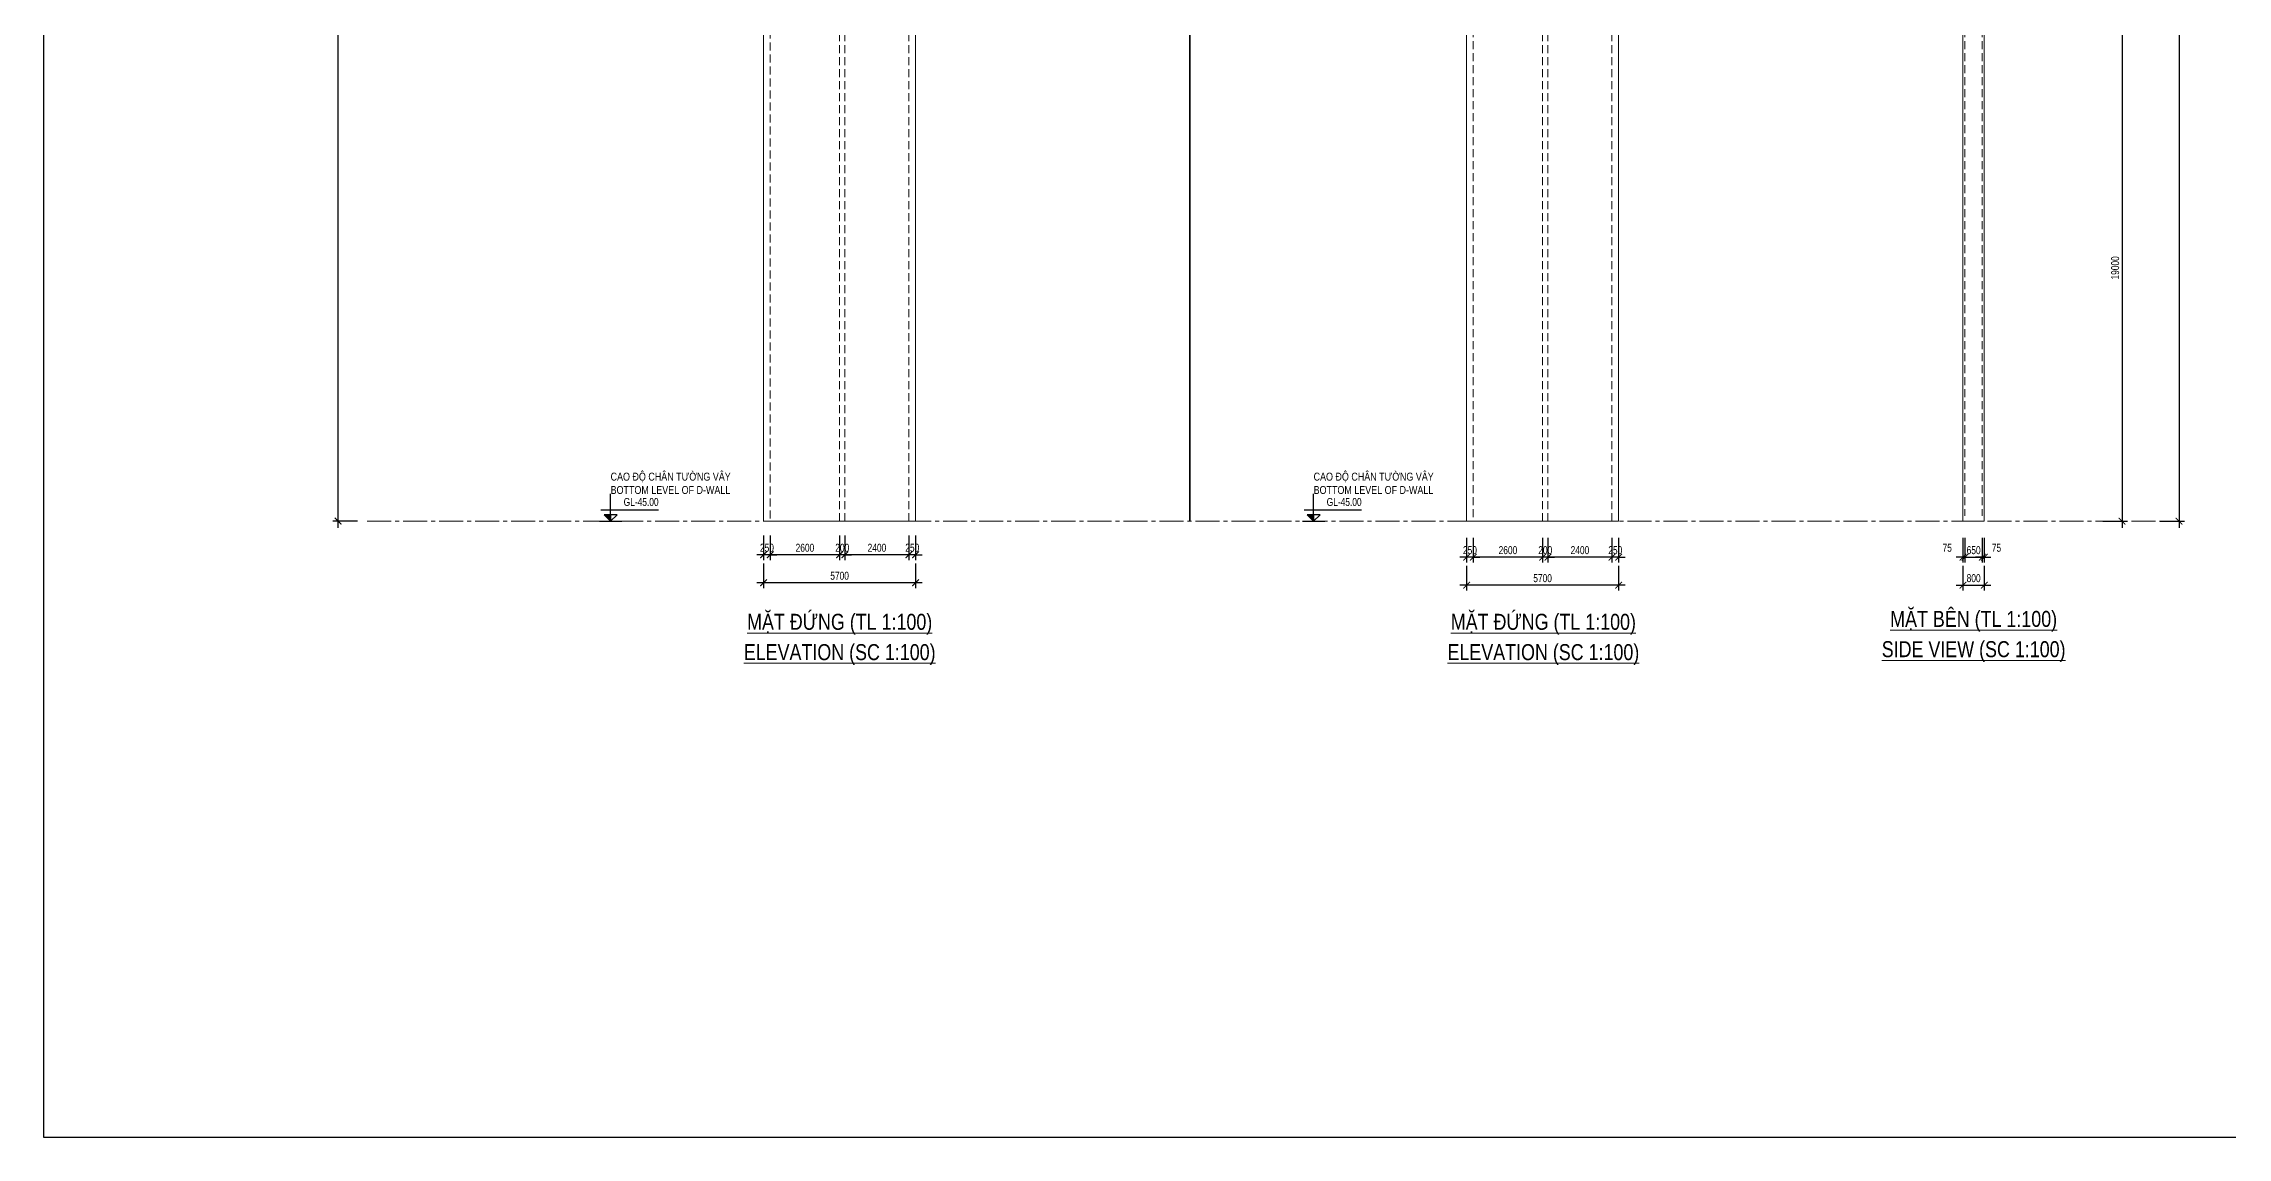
# Model space of a CAD drawing. Header units: millimetres. Extents: x 2746337 to 7547699, y -363432 to 15720.
# Drawn here: x 3576955 to 3658838, y -68024 to -26997 of the extents above; entities that cross this region are included whole.
import ezdxf
from ezdxf.enums import TextEntityAlignment as Align

# ---------------------------------------------------------------- set-up
doc = ezdxf.new("R2010")
doc.units = ezdxf.units.MM
doc.header["$LTSCALE"] = 1200
doc.header["$PDMODE"] = 3
doc.linetypes.add('CENTER2', pattern=[1.125, 0.75, -0.125, 0.125, -0.125])
doc.linetypes.add('HIDDEN', pattern=[0.375, 0.25, -0.125])
for name, color, linetype, lineweight in [('BOUND', 3, 'Continuous', 20), ('C1CO', 4, 'Continuous', 35), ('ENOTE', 2, 'Continuous', 15), ('Grid line', 160, 'CENTER2', 5), ('HIDE', 8, 'HIDDEN', 13), ('K-THUOC', 1, 'Continuous', 18), ('TEXTVN', 2, 'Continuous', 20)]:
    doc.layers.add(name, color=color, linetype=linetype, lineweight=lineweight)
for name, color, linetype in [('CDC.02.DIM', 1, 'Continuous'), ('CDC.06.TEXT', 2, 'Continuous'), ('CDC.10.HATCH', 251, 'Continuous')]:
    doc.layers.add(name, color=color, linetype=linetype)
doc.styles.add('DB_Arial', font='arial.ttf', dxfattribs={"width": 0.8})
doc.styles.add('SMTEXT', font='arial.ttf', dxfattribs={"width": 0.75})
doc.dimstyles.new('BSV1-100', dxfattribs={"dimtxt": 300, "dimasz": 250, "dimexe": 200, "dimexo": 0, "dimgap": 108, "dimtad": 1, "dimdec": 0, "dimdsep": 46, "dimtxsty": 'SMTEXT', "dimblk": 'ARCHTICK', "dimcen": 100, "dimdle": 250, "dimclrd": 256, "dimclre": 256, "dimclrt": 1, "dimadec": 0, "dimazin": 0, "dimtfac": 1, "dimtdec": 0, "dimtix": 1, "dimtmove": 2, "dimatfit": 3, "dimfxl": 720, "dimfxlon": 1, "dimtolj": 1, "dimtzin": 0, "dimarcsym": 0})

# ---------------------------------------------------------------- blocks, each defined once
blk = doc.blocks.new('_ArchTick')
at = {"color": 0, "linetype": 'ByBlock', "const_width": 0.15}
blk.add_lwpolyline([(-0.5, -0.5), (0.5, 0.5)], dxfattribs=at)
blk = doc.blocks.new('*D2480')
at = {"layer": 'Defpoints', "color": 0, "transparency": 16777216}
for p in [(3648925, -45810), (3649725, -45810), (3649725, -47310)]:
    blk.add_point(p, dxfattribs=at)
at = {"layer": 'K-THUOC', "lineweight": -2, "transparency": 16777216}
for p, q in [((3648925, -46590), (3648925, -47510)), ((3649725, -46590), (3649725, -47510)), ((3648675, -47310), (3649975, -47310))]:
    blk.add_line(p, q, dxfattribs=at)
at = {"layer": 'K-THUOC', "lineweight": -2, "transparency": 16777216, "xscale": 250, "yscale": 250, "zscale": 250, "rotation": 180}
blk.add_blockref('_ArchTick', (3648925, -47310), dxfattribs=at)
at = {"layer": 'K-THUOC', "lineweight": -2, "transparency": 16777216, "xscale": 250, "yscale": 250, "zscale": 250}
blk.add_blockref('_ArchTick', (3649725, -47310), dxfattribs=at)
at = {"layer": 'K-THUOC', "color": 1, "transparency": 16777216, "insert": (3649325, -47049), "char_height": 300, "attachment_point": 5, "style": 'SMTEXT'}
blk.add_mtext('\\A1;800', dxfattribs=at)
blk = doc.blocks.new('*D2481')
at = {"layer": 'Defpoints', "color": 0, "transparency": 16777216}
for p in [(3648925, -45510), (3649000, -45510), (3649000, -46260)]:
    blk.add_point(p, dxfattribs=at)
at = {"layer": 'K-THUOC', "lineweight": -2, "transparency": 16777216}
for p, q in [((3648925, -45540), (3648925, -46460)), ((3649000, -45540), (3649000, -46460)), ((3648925, -46260), (3648675, -46260)), ((3648925, -46260), (3649000, -46260)), ((3649000, -46260), (3649250, -46260))]:
    blk.add_line(p, q, dxfattribs=at)
at = {"layer": 'K-THUOC', "lineweight": -2, "transparency": 16777216, "xscale": 250, "yscale": 250, "zscale": 250}
blk.add_blockref('_ArchTick', (3648925, -46260), dxfattribs=at)
at = {"layer": 'K-THUOC', "lineweight": -2, "transparency": 16777216, "xscale": 250, "yscale": 250, "zscale": 250, "rotation": 180}
blk.add_blockref('_ArchTick', (3649000, -46260), dxfattribs=at)
at = {"layer": 'K-THUOC', "color": 1, "transparency": 16777216, "insert": (3648334, -45910), "char_height": 300, "attachment_point": 5, "style": 'SMTEXT'}
blk.add_mtext('\\A1;75', dxfattribs=at)
blk = doc.blocks.new('*D2482')
at = {"layer": 'Defpoints', "color": 0, "transparency": 16777216}
for p in [(3649000, -45510), (3649650, -45510), (3649650, -46260)]:
    blk.add_point(p, dxfattribs=at)
at = {"layer": 'K-THUOC', "lineweight": -2, "transparency": 16777216}
for p, q in [((3649000, -45540), (3649000, -46460)), ((3649650, -45540), (3649650, -46460)), ((3649000, -46260), (3648750, -46260)), ((3649000, -46260), (3649650, -46260)), ((3649650, -46260), (3649900, -46260))]:
    blk.add_line(p, q, dxfattribs=at)
at = {"layer": 'K-THUOC', "lineweight": -2, "transparency": 16777216, "xscale": 250, "yscale": 250, "zscale": 250}
blk.add_blockref('_ArchTick', (3649000, -46260), dxfattribs=at)
at = {"layer": 'K-THUOC', "lineweight": -2, "transparency": 16777216, "xscale": 250, "yscale": 250, "zscale": 250, "rotation": 180}
blk.add_blockref('_ArchTick', (3649650, -46260), dxfattribs=at)
at = {"layer": 'K-THUOC', "color": 1, "transparency": 16777216, "insert": (3649325, -45999), "char_height": 300, "attachment_point": 5, "style": 'SMTEXT'}
blk.add_mtext('\\A1;650', dxfattribs=at)
blk = doc.blocks.new('*D2483')
at = {"layer": 'Defpoints', "color": 0, "transparency": 16777216}
for p in [(3649650, -45510), (3649725, -45510), (3649725, -46260)]:
    blk.add_point(p, dxfattribs=at)
at = {"layer": 'K-THUOC', "lineweight": -2, "transparency": 16777216}
for p, q in [((3649650, -45540), (3649650, -46460)), ((3649725, -45540), (3649725, -46460)), ((3649650, -46260), (3649400, -46260)), ((3649650, -46260), (3649725, -46260)), ((3649725, -46260), (3649975, -46260))]:
    blk.add_line(p, q, dxfattribs=at)
at = {"layer": 'K-THUOC', "lineweight": -2, "transparency": 16777216, "xscale": 250, "yscale": 250, "zscale": 250}
blk.add_blockref('_ArchTick', (3649650, -46260), dxfattribs=at)
at = {"layer": 'K-THUOC', "lineweight": -2, "transparency": 16777216, "xscale": 250, "yscale": 250, "zscale": 250, "rotation": 180}
blk.add_blockref('_ArchTick', (3649725, -46260), dxfattribs=at)
at = {"layer": 'K-THUOC', "color": 1, "transparency": 16777216, "insert": (3650181, -45910), "char_height": 300, "attachment_point": 5, "style": 'SMTEXT'}
blk.add_mtext('\\A1;75', dxfattribs=at)
blk = doc.blocks.new('*D2484')
at = {"layer": 'Defpoints', "color": 0, "transparency": 16777216}
for p in [(3587997, 90), (3589520, 90), (3589799, -44910)]:
    blk.add_point(p, dxfattribs=at)
at = {"layer": 'K-THUOC', "lineweight": -2, "transparency": 16777216}
for p, q in [((3588717, 90), (3587797, 90)), ((3587997, -45160), (3587997, 340)), ((3588717, -44910), (3587797, -44910))]:
    blk.add_line(p, q, dxfattribs=at)
at = {"layer": 'K-THUOC', "lineweight": -2, "transparency": 16777216, "xscale": 250, "yscale": 250, "zscale": 250}
for p, rotation in [((3587997, 90), 90), ((3587997, -44910), 270)]:
    blk.add_blockref('_ArchTick', p, dxfattribs=dict(at, rotation=rotation))
at = {"layer": 'K-THUOC', "color": 1, "transparency": 16777216, "insert": (3587736, -22410), "char_height": 300, "attachment_point": 5, "rotation": 90, "style": 'SMTEXT'}
blk.add_mtext('\\A1;45000', dxfattribs=at)
blk = doc.blocks.new('tag_cd')
at = {"layer": 'CDC.10.HATCH'}
blk.add_hatch(color=256, dxfattribs=at).paths.add_polyline_path([(180, 240), (420, 0), (420, 240)])
at = {"layer": 'CDC.02.DIM'}
for points in [[(420, 240), (420, 0), (660, 240), (180, 240), (420, 0), (420, 1020)], [(0, 0), (840, 0)], [(60, 420), (2220, 420)]]:
    blk.add_lwpolyline(points, dxfattribs=at)
at = {"layer": 'CDC.06.TEXT', "ltscale": 0.5, "style": 'SMTEXT', "width": 0.75}
blk.add_attdef('CD', text='', height=300, dxfattribs=at).set_placement((2220, 570), align=Align.RIGHT)
blk = doc.blocks.new('*D2525')
at = {"layer": 'Defpoints', "color": 0, "transparency": 16777216}
for p in [(3644029, -25910), (3645750, -44910), (3654893, -44910)]:
    blk.add_point(p, dxfattribs=at)
at = {"layer": 'K-THUOC', "lineweight": -2, "transparency": 16777216}
for p, q in [((3654173, -25910), (3655093, -25910)), ((3654893, -25660), (3654893, -45160)), ((3654173, -44910), (3655093, -44910))]:
    blk.add_line(p, q, dxfattribs=at)
at = {"layer": 'K-THUOC', "lineweight": -2, "transparency": 16777216, "xscale": 250, "yscale": 250, "zscale": 250}
for p, rotation in [((3654893, -25910), 90), ((3654893, -44910), 270)]:
    blk.add_blockref('_ArchTick', p, dxfattribs=dict(at, rotation=rotation))
at = {"layer": 'K-THUOC', "color": 1, "transparency": 16777216, "insert": (3654632, -35410), "char_height": 300, "attachment_point": 5, "rotation": 90, "style": 'SMTEXT'}
blk.add_mtext('\\A1;19000', dxfattribs=at)
blk = doc.blocks.new('*D2527')
at = {"layer": 'Defpoints', "color": 0, "transparency": 16777216}
for p in [(3648925, 90), (3648925, -44910), (3657026, -44910)]:
    blk.add_point(p, dxfattribs=at)
at = {"layer": 'K-THUOC', "lineweight": -2, "transparency": 16777216}
for p, q in [((3656306, 90), (3657226, 90)), ((3657026, 340), (3657026, -45160)), ((3656306, -44910), (3657226, -44910))]:
    blk.add_line(p, q, dxfattribs=at)
at = {"layer": 'K-THUOC', "lineweight": -2, "transparency": 16777216, "xscale": 250, "yscale": 250, "zscale": 250}
for p, rotation in [((3657026, 90), 90), ((3657026, -44910), 270)]:
    blk.add_blockref('_ArchTick', p, dxfattribs=dict(at, rotation=rotation))
at = {"layer": 'K-THUOC', "color": 1, "transparency": 16777216, "insert": (3656765, -22410), "char_height": 300, "attachment_point": 5, "rotation": 90, "style": 'SMTEXT'}
blk.add_mtext('\\A1;45000', dxfattribs=at)
blk = doc.blocks.new('*D2531')
at = {"layer": 'Defpoints', "color": 0, "transparency": 16777216}
for p in [(3630312, -44910), (3636012, -44910), (3630312, -47310)]:
    blk.add_point(p, dxfattribs=at)
at = {"layer": 'K-THUOC', "lineweight": -2, "transparency": 16777216}
for p, q in [((3630312, -46590), (3630312, -47510)), ((3636012, -46590), (3636012, -47510)), ((3636262, -47310), (3630062, -47310))]:
    blk.add_line(p, q, dxfattribs=at)
at = {"layer": 'K-THUOC', "lineweight": -2, "transparency": 16777216, "xscale": 250, "yscale": 250, "zscale": 250, "rotation": 180}
blk.add_blockref('_ArchTick', (3630312, -47310), dxfattribs=at)
at = {"layer": 'K-THUOC', "lineweight": -2, "transparency": 16777216, "xscale": 250, "yscale": 250, "zscale": 250}
blk.add_blockref('_ArchTick', (3636012, -47310), dxfattribs=at)
at = {"layer": 'K-THUOC', "color": 1, "transparency": 16777216, "insert": (3633162, -47049), "char_height": 300, "attachment_point": 5, "style": 'SMTEXT'}
blk.add_mtext('\\A1;5700', dxfattribs=at)
blk = doc.blocks.new('*D2532')
at = {"layer": 'Defpoints', "color": 0, "transparency": 16777216}
for p in [(3635762, -45510), (3636012, -45510), (3635762, -46260)]:
    blk.add_point(p, dxfattribs=at)
at = {"layer": 'K-THUOC', "lineweight": -2, "transparency": 16777216}
for p, q in [((3635762, -45540), (3635762, -46460)), ((3636012, -45540), (3636012, -46460)), ((3635762, -46260), (3635512, -46260)), ((3636012, -46260), (3635762, -46260)), ((3636012, -46260), (3636262, -46260))]:
    blk.add_line(p, q, dxfattribs=at)
at = {"layer": 'K-THUOC', "lineweight": -2, "transparency": 16777216, "xscale": 250, "yscale": 250, "zscale": 250}
blk.add_blockref('_ArchTick', (3635762, -46260), dxfattribs=at)
at = {"layer": 'K-THUOC', "lineweight": -2, "transparency": 16777216, "xscale": 250, "yscale": 250, "zscale": 250, "rotation": 180}
blk.add_blockref('_ArchTick', (3636012, -46260), dxfattribs=at)
at = {"layer": 'K-THUOC', "color": 1, "transparency": 16777216, "insert": (3635887, -45999), "char_height": 300, "attachment_point": 5, "style": 'SMTEXT'}
blk.add_mtext('\\A1;250', dxfattribs=at)
blk = doc.blocks.new('*D2533')
at = {"layer": 'Defpoints', "color": 0, "transparency": 16777216}
for p in [(3633362, -45747), (3635762, -45510), (3633362, -46260)]:
    blk.add_point(p, dxfattribs=at)
at = {"layer": 'K-THUOC', "lineweight": -2, "transparency": 16777216}
for p, q in [((3633362, -45747), (3633362, -46460)), ((3635762, -45540), (3635762, -46460)), ((3636012, -46260), (3633112, -46260))]:
    blk.add_line(p, q, dxfattribs=at)
at = {"layer": 'K-THUOC', "lineweight": -2, "transparency": 16777216, "xscale": 250, "yscale": 250, "zscale": 250, "rotation": 180}
blk.add_blockref('_ArchTick', (3633362, -46260), dxfattribs=at)
at = {"layer": 'K-THUOC', "lineweight": -2, "transparency": 16777216, "xscale": 250, "yscale": 250, "zscale": 250}
blk.add_blockref('_ArchTick', (3635762, -46260), dxfattribs=at)
at = {"layer": 'K-THUOC', "color": 1, "transparency": 16777216, "insert": (3634562, -45999), "char_height": 300, "attachment_point": 5, "style": 'SMTEXT'}
blk.add_mtext('\\A1;2400', dxfattribs=at)
blk = doc.blocks.new('*D2534')
at = {"layer": 'Defpoints', "color": 0, "transparency": 16777216}
for p in [(3633162, -45510), (3633362, -45510), (3633162, -46260)]:
    blk.add_point(p, dxfattribs=at)
at = {"layer": 'K-THUOC', "lineweight": -2, "transparency": 16777216}
for p, q in [((3633162, -45540), (3633162, -46460)), ((3633362, -45540), (3633362, -46460)), ((3633162, -46260), (3632912, -46260)), ((3633362, -46260), (3633162, -46260)), ((3633362, -46260), (3633612, -46260))]:
    blk.add_line(p, q, dxfattribs=at)
at = {"layer": 'K-THUOC', "lineweight": -2, "transparency": 16777216, "xscale": 250, "yscale": 250, "zscale": 250}
blk.add_blockref('_ArchTick', (3633162, -46260), dxfattribs=at)
at = {"layer": 'K-THUOC', "lineweight": -2, "transparency": 16777216, "xscale": 250, "yscale": 250, "zscale": 250, "rotation": 180}
blk.add_blockref('_ArchTick', (3633362, -46260), dxfattribs=at)
at = {"layer": 'K-THUOC', "color": 1, "transparency": 16777216, "insert": (3633262, -45999), "char_height": 300, "attachment_point": 5, "style": 'SMTEXT'}
blk.add_mtext('\\A1;200', dxfattribs=at)
blk = doc.blocks.new('*D2535')
at = {"layer": 'Defpoints', "color": 0, "transparency": 16777216}
for p in [(3630562, -45510), (3633162, -45510), (3630562, -46260)]:
    blk.add_point(p, dxfattribs=at)
at = {"layer": 'K-THUOC', "lineweight": -2, "transparency": 16777216}
for p, q in [((3630562, -45540), (3630562, -46460)), ((3633162, -45540), (3633162, -46460)), ((3633412, -46260), (3630312, -46260))]:
    blk.add_line(p, q, dxfattribs=at)
at = {"layer": 'K-THUOC', "lineweight": -2, "transparency": 16777216, "xscale": 250, "yscale": 250, "zscale": 250, "rotation": 180}
blk.add_blockref('_ArchTick', (3630562, -46260), dxfattribs=at)
at = {"layer": 'K-THUOC', "lineweight": -2, "transparency": 16777216, "xscale": 250, "yscale": 250, "zscale": 250}
blk.add_blockref('_ArchTick', (3633162, -46260), dxfattribs=at)
at = {"layer": 'K-THUOC', "color": 1, "transparency": 16777216, "insert": (3631862, -45999), "char_height": 300, "attachment_point": 5, "style": 'SMTEXT'}
blk.add_mtext('\\A1;2600', dxfattribs=at)
blk = doc.blocks.new('*D2536')
at = {"layer": 'Defpoints', "color": 0, "transparency": 16777216}
for p in [(3630312, -45510), (3630562, -45510), (3630312, -46260)]:
    blk.add_point(p, dxfattribs=at)
at = {"layer": 'K-THUOC', "lineweight": -2, "transparency": 16777216}
for p, q in [((3630312, -45540), (3630312, -46460)), ((3630562, -45540), (3630562, -46460)), ((3630312, -46260), (3630062, -46260)), ((3630562, -46260), (3630312, -46260)), ((3630562, -46260), (3630812, -46260))]:
    blk.add_line(p, q, dxfattribs=at)
at = {"layer": 'K-THUOC', "lineweight": -2, "transparency": 16777216, "xscale": 250, "yscale": 250, "zscale": 250}
blk.add_blockref('_ArchTick', (3630312, -46260), dxfattribs=at)
at = {"layer": 'K-THUOC', "lineweight": -2, "transparency": 16777216, "xscale": 250, "yscale": 250, "zscale": 250, "rotation": 180}
blk.add_blockref('_ArchTick', (3630562, -46260), dxfattribs=at)
at = {"layer": 'K-THUOC', "color": 1, "transparency": 16777216, "insert": (3630437, -45999), "char_height": 300, "attachment_point": 5, "style": 'SMTEXT'}
blk.add_mtext('\\A1;250', dxfattribs=at)
blk = doc.blocks.new('*D2571')
at = {"layer": 'Defpoints', "color": 0, "transparency": 16777216}
for p in [(3603951, -44910), (3609651, -44910), (3603951, -47220)]:
    blk.add_point(p, dxfattribs=at)
at = {"layer": 'K-THUOC', "lineweight": -2, "transparency": 16777216}
for p, q in [((3603951, -46500), (3603951, -47420)), ((3609651, -46500), (3609651, -47420)), ((3609901, -47220), (3603701, -47220))]:
    blk.add_line(p, q, dxfattribs=at)
at = {"layer": 'K-THUOC', "lineweight": -2, "transparency": 16777216, "xscale": 250, "yscale": 250, "zscale": 250, "rotation": 180}
blk.add_blockref('_ArchTick', (3603951, -47220), dxfattribs=at)
at = {"layer": 'K-THUOC', "lineweight": -2, "transparency": 16777216, "xscale": 250, "yscale": 250, "zscale": 250}
blk.add_blockref('_ArchTick', (3609651, -47220), dxfattribs=at)
at = {"layer": 'K-THUOC', "color": 1, "transparency": 16777216, "insert": (3606801, -46959), "char_height": 300, "attachment_point": 5, "style": 'SMTEXT'}
blk.add_mtext('\\A1;5700', dxfattribs=at)
blk = doc.blocks.new('*D2572')
at = {"layer": 'Defpoints', "color": 0, "transparency": 16777216}
for p in [(3609401, -45420), (3609651, -45420), (3609401, -46170)]:
    blk.add_point(p, dxfattribs=at)
at = {"layer": 'K-THUOC', "lineweight": -2, "transparency": 16777216}
for p, q in [((3609401, -45450), (3609401, -46370)), ((3609651, -45450), (3609651, -46370)), ((3609401, -46170), (3609151, -46170)), ((3609651, -46170), (3609401, -46170)), ((3609651, -46170), (3609901, -46170))]:
    blk.add_line(p, q, dxfattribs=at)
at = {"layer": 'K-THUOC', "lineweight": -2, "transparency": 16777216, "xscale": 250, "yscale": 250, "zscale": 250}
blk.add_blockref('_ArchTick', (3609401, -46170), dxfattribs=at)
at = {"layer": 'K-THUOC', "lineweight": -2, "transparency": 16777216, "xscale": 250, "yscale": 250, "zscale": 250, "rotation": 180}
blk.add_blockref('_ArchTick', (3609651, -46170), dxfattribs=at)
at = {"layer": 'K-THUOC', "color": 1, "transparency": 16777216, "insert": (3609526, -45909), "char_height": 300, "attachment_point": 5, "style": 'SMTEXT'}
blk.add_mtext('\\A1;250', dxfattribs=at)
blk = doc.blocks.new('*D2573')
at = {"layer": 'Defpoints', "color": 0, "transparency": 16777216}
for p in [(3607001, -45657), (3609401, -45420), (3607001, -46170)]:
    blk.add_point(p, dxfattribs=at)
at = {"layer": 'K-THUOC', "lineweight": -2, "transparency": 16777216}
for p, q in [((3607001, -45657), (3607001, -46370)), ((3609401, -45450), (3609401, -46370)), ((3609651, -46170), (3606751, -46170))]:
    blk.add_line(p, q, dxfattribs=at)
at = {"layer": 'K-THUOC', "lineweight": -2, "transparency": 16777216, "xscale": 250, "yscale": 250, "zscale": 250, "rotation": 180}
blk.add_blockref('_ArchTick', (3607001, -46170), dxfattribs=at)
at = {"layer": 'K-THUOC', "lineweight": -2, "transparency": 16777216, "xscale": 250, "yscale": 250, "zscale": 250}
blk.add_blockref('_ArchTick', (3609401, -46170), dxfattribs=at)
at = {"layer": 'K-THUOC', "color": 1, "transparency": 16777216, "insert": (3608201, -45909), "char_height": 300, "attachment_point": 5, "style": 'SMTEXT'}
blk.add_mtext('\\A1;2400', dxfattribs=at)
blk = doc.blocks.new('*D2574')
at = {"layer": 'Defpoints', "color": 0, "transparency": 16777216}
for p in [(3606801, -45420), (3607001, -45420), (3606801, -46170)]:
    blk.add_point(p, dxfattribs=at)
at = {"layer": 'K-THUOC', "lineweight": -2, "transparency": 16777216}
for p, q in [((3606801, -45450), (3606801, -46370)), ((3607001, -45450), (3607001, -46370)), ((3606801, -46170), (3606551, -46170)), ((3607001, -46170), (3606801, -46170)), ((3607001, -46170), (3607251, -46170))]:
    blk.add_line(p, q, dxfattribs=at)
at = {"layer": 'K-THUOC', "lineweight": -2, "transparency": 16777216, "xscale": 250, "yscale": 250, "zscale": 250}
blk.add_blockref('_ArchTick', (3606801, -46170), dxfattribs=at)
at = {"layer": 'K-THUOC', "lineweight": -2, "transparency": 16777216, "xscale": 250, "yscale": 250, "zscale": 250, "rotation": 180}
blk.add_blockref('_ArchTick', (3607001, -46170), dxfattribs=at)
at = {"layer": 'K-THUOC', "color": 1, "transparency": 16777216, "insert": (3606901, -45909), "char_height": 300, "attachment_point": 5, "style": 'SMTEXT'}
blk.add_mtext('\\A1;200', dxfattribs=at)
blk = doc.blocks.new('*D2575')
at = {"layer": 'Defpoints', "color": 0, "transparency": 16777216}
for p in [(3604201, -45420), (3606801, -45420), (3604201, -46170)]:
    blk.add_point(p, dxfattribs=at)
at = {"layer": 'K-THUOC', "lineweight": -2, "transparency": 16777216}
for p, q in [((3604201, -45450), (3604201, -46370)), ((3606801, -45450), (3606801, -46370)), ((3607051, -46170), (3603951, -46170))]:
    blk.add_line(p, q, dxfattribs=at)
at = {"layer": 'K-THUOC', "lineweight": -2, "transparency": 16777216, "xscale": 250, "yscale": 250, "zscale": 250, "rotation": 180}
blk.add_blockref('_ArchTick', (3604201, -46170), dxfattribs=at)
at = {"layer": 'K-THUOC', "lineweight": -2, "transparency": 16777216, "xscale": 250, "yscale": 250, "zscale": 250}
blk.add_blockref('_ArchTick', (3606801, -46170), dxfattribs=at)
at = {"layer": 'K-THUOC', "color": 1, "transparency": 16777216, "insert": (3605501, -45909), "char_height": 300, "attachment_point": 5, "style": 'SMTEXT'}
blk.add_mtext('\\A1;2600', dxfattribs=at)
blk = doc.blocks.new('*D2576')
at = {"layer": 'Defpoints', "color": 0, "transparency": 16777216}
for p in [(3603951, -45420), (3604201, -45420), (3603951, -46170)]:
    blk.add_point(p, dxfattribs=at)
at = {"layer": 'K-THUOC', "lineweight": -2, "transparency": 16777216}
for p, q in [((3603951, -45450), (3603951, -46370)), ((3604201, -45450), (3604201, -46370)), ((3603951, -46170), (3603701, -46170)), ((3604201, -46170), (3603951, -46170)), ((3604201, -46170), (3604451, -46170))]:
    blk.add_line(p, q, dxfattribs=at)
at = {"layer": 'K-THUOC', "lineweight": -2, "transparency": 16777216, "xscale": 250, "yscale": 250, "zscale": 250}
blk.add_blockref('_ArchTick', (3603951, -46170), dxfattribs=at)
at = {"layer": 'K-THUOC', "lineweight": -2, "transparency": 16777216, "xscale": 250, "yscale": 250, "zscale": 250, "rotation": 180}
blk.add_blockref('_ArchTick', (3604201, -46170), dxfattribs=at)
at = {"layer": 'K-THUOC', "color": 1, "transparency": 16777216, "insert": (3604076, -45909), "char_height": 300, "attachment_point": 5, "style": 'SMTEXT'}
blk.add_mtext('\\A1;250', dxfattribs=at)

msp = doc.modelspace()

# ---------------------------------------------------------------- linework, layer by layer
msp.add_lwpolyline([(3576955, 9128.3), (3738146.4, 9128.3), (3738146.4, -68024), (3576955, -68024)], close=True)
at = {"layer": 'BOUND'}
for points in [[(3648925.2, -44910), (3649725.2, -44910), (3649725.2, -360), (3648925.2, -360)], [(3609651, -44910), (3603951, -44910), (3603951, -1410), (3609651, -1410)], [(3636012.4, -44910), (3630312.4, -44910), (3630312.4, -1410), (3636012.4, -1410)]]:
    msp.add_lwpolyline(points, close=True, dxfattribs=at)
at = {"layer": 'BOUND', "lineweight": 20}
msp.add_lwpolyline([(3649725.2, -4260), (3649725.2, -360), (3648925.2, -360), (3648925.2, -44910), (3649725.2, -44910), (3649725.2, -19460)], dxfattribs=at)
at = {"layer": 'C1CO'}
msp.add_line((3619933.8, 90), (3619933.8, -44910), dxfattribs=at)
at = {"layer": 'Grid line'}
msp.add_line((3589090.3, -44910), (3657225.9, -44910), dxfattribs=at)
at = {"layer": 'HIDE'}
for p, q in [((3604201, -410), (3604201, -44910)), ((3606801, -44910), (3606801, -410)), ((3607001, -44910), (3607001, -410)), ((3609401, -44910), (3609401, -410)), ((3630562.4, -360), (3630562.4, -44910)), ((3633162.4, -44910), (3633162.4, -360)), ((3633362.4, -44910), (3633362.4, -360)), ((3635762.4, -44910), (3635762.4, -360)), ((3649000.2, -360), (3649000.2, -44710)), ((3649650.2, -360), (3649650.2, -44710))]:
    msp.add_line(p, q, dxfattribs=at)

# ---------------------------------------------------------------- block references
at = {"layer": 'ENOTE'}
for p in [(3597793.7, -44910), (3624155, -44910)]:
    msp.add_blockref('tag_cd', p, dxfattribs=at).add_auto_attribs({'CD': 'GL-45.00'})

# ---------------------------------------------------------------- texts
at = {"layer": 'TEXTVN', "style": 'DB_Arial', "width": 0.8}
for s, p in [('CAO ĐỘ CHÂN TƯỜNG VÂY', (3598213.7, -43390)), ('CAO ĐỘ CHÂN TƯỜNG VÂY', (3624575, -43390)), ('BOTTOM LEVEL OF D-WALL', (3598213.7, -43890)), ('BOTTOM LEVEL OF D-WALL', (3624575, -43890))]:
    msp.add_text(s, height=300, dxfattribs=at).set_placement(p)
for s, p in [('%%UMẶT ĐỨNG (TL 1:100)', (3606803.9, -48697)), ('%%UMẶT ĐỨNG (TL 1:100)', (3633191.4, -48697)), ('%%UMẶT BÊN (TL 1:100)', (3649325.2, -48585.9)), ('%%UELEVATION (SC 1:100)', (3606803.9, -49897)), ('%%UELEVATION (SC 1:100)', (3633191.4, -49897)), ('%%USIDE VIEW (SC 1:100)', (3649325.2, -49785.9))]:
    msp.add_text(s, height=600, dxfattribs=at).set_placement(p, align=Align.MIDDLE)

# ---------------------------------------------------------------- dimensions: what is measured, and where the dimension line sits
at = {"layer": 'K-THUOC'}
for base, p1, p2, angle, picture, middle in [((3587997.4, 90), (3589798.6, -44910), (3589519.8, 90), 90, '*D2484', (3587736.2, -22410)), ((3657025.9, -44910), (3648925.2, 90), (3648925.2, -44910), 90, '*D2527', (3656764.7, -22410)), ((3654893.1, -44910), (3644028.6, -25910), (3645750.2, -44910), 90, '*D2525', (3654631.9, -35410)), ((3603951, -47220), (3609651, -44910), (3603951, -44910), 180, '*D2571', (3606801, -46958.8)), ((3630312.4, -47310), (3636012.4, -44910), (3630312.4, -44910), 180, '*D2531', (3633162.4, -47048.8)), ((3603951, -46170), (3604201, -45420), (3603951, -45420), 180, '*D2576', (3604076, -45908.8)), ((3604201, -46170), (3606801, -45420), (3604201, -45420), 180, '*D2575', (3605501, -45908.8)), ((3606801, -46170), (3607001, -45420), (3606801, -45420), 180, '*D2574', (3606901, -45908.8)), ((3607001, -46170), (3609401, -45420), (3607001, -45656.7), 180, '*D2573', (3608201, -45908.8)), ((3609401, -46170), (3609651, -45420), (3609401, -45420), 180, '*D2572', (3609526, -45908.8)), ((3630312.4, -46260), (3630562.4, -45510), (3630312.4, -45510), 180, '*D2536', (3630437.4, -45998.8)), ((3630562.4, -46260), (3633162.4, -45510), (3630562.4, -45510), 180, '*D2535', (3631862.4, -45998.8)), ((3633162.4, -46260), (3633362.4, -45510), (3633162.4, -45510), 180, '*D2534', (3633262.4, -45998.8)), ((3633362.4, -46260), (3635762.4, -45510), (3633362.4, -45746.7), 180, '*D2533', (3634562.4, -45998.8)), ((3635762.4, -46260), (3636012.4, -45510), (3635762.4, -45510), 180, '*D2532', (3635887.4, -45998.8))]:
    dim = msp.add_linear_dim(base=base, p1=p1, p2=p2, angle=angle, dimstyle='BSV1-100', dxfattribs=at)
    dim.commit()
    dim.dimension.update_dxf_attribs({"geometry": picture, "text_midpoint": middle})
for base, p1, p2, picture, middle in [((3649000.2, -46260), (3648925.2, -45510), (3649000.2, -45510), '*D2481', (3648333.9, -45910)), ((3649725.2, -46260), (3649650.2, -45510), (3649725.2, -45510), '*D2483', (3650180.5, -45910))]:
    dim = msp.add_linear_dim(base=base, p1=p1, p2=p2, dimstyle='BSV1-100', dxfattribs=at)
    dim.commit()
    dim.dimension.update_dxf_attribs({"geometry": picture, "text_midpoint": middle, "dimtype": 160})
for base, p1, p2, picture, middle in [((3649725.2, -47310), (3648925.2, -45810), (3649725.2, -45810), '*D2480', (3649325.2, -47048.8)), ((3649650.2, -46260), (3649000.2, -45510), (3649650.2, -45510), '*D2482', (3649325.2, -45998.8))]:
    dim = msp.add_linear_dim(base=base, p1=p1, p2=p2, dimstyle='BSV1-100', dxfattribs=at)
    dim.commit()
    dim.dimension.update_dxf_attribs({"geometry": picture, "text_midpoint": middle})

doc.saveas('drawing.dxf')
